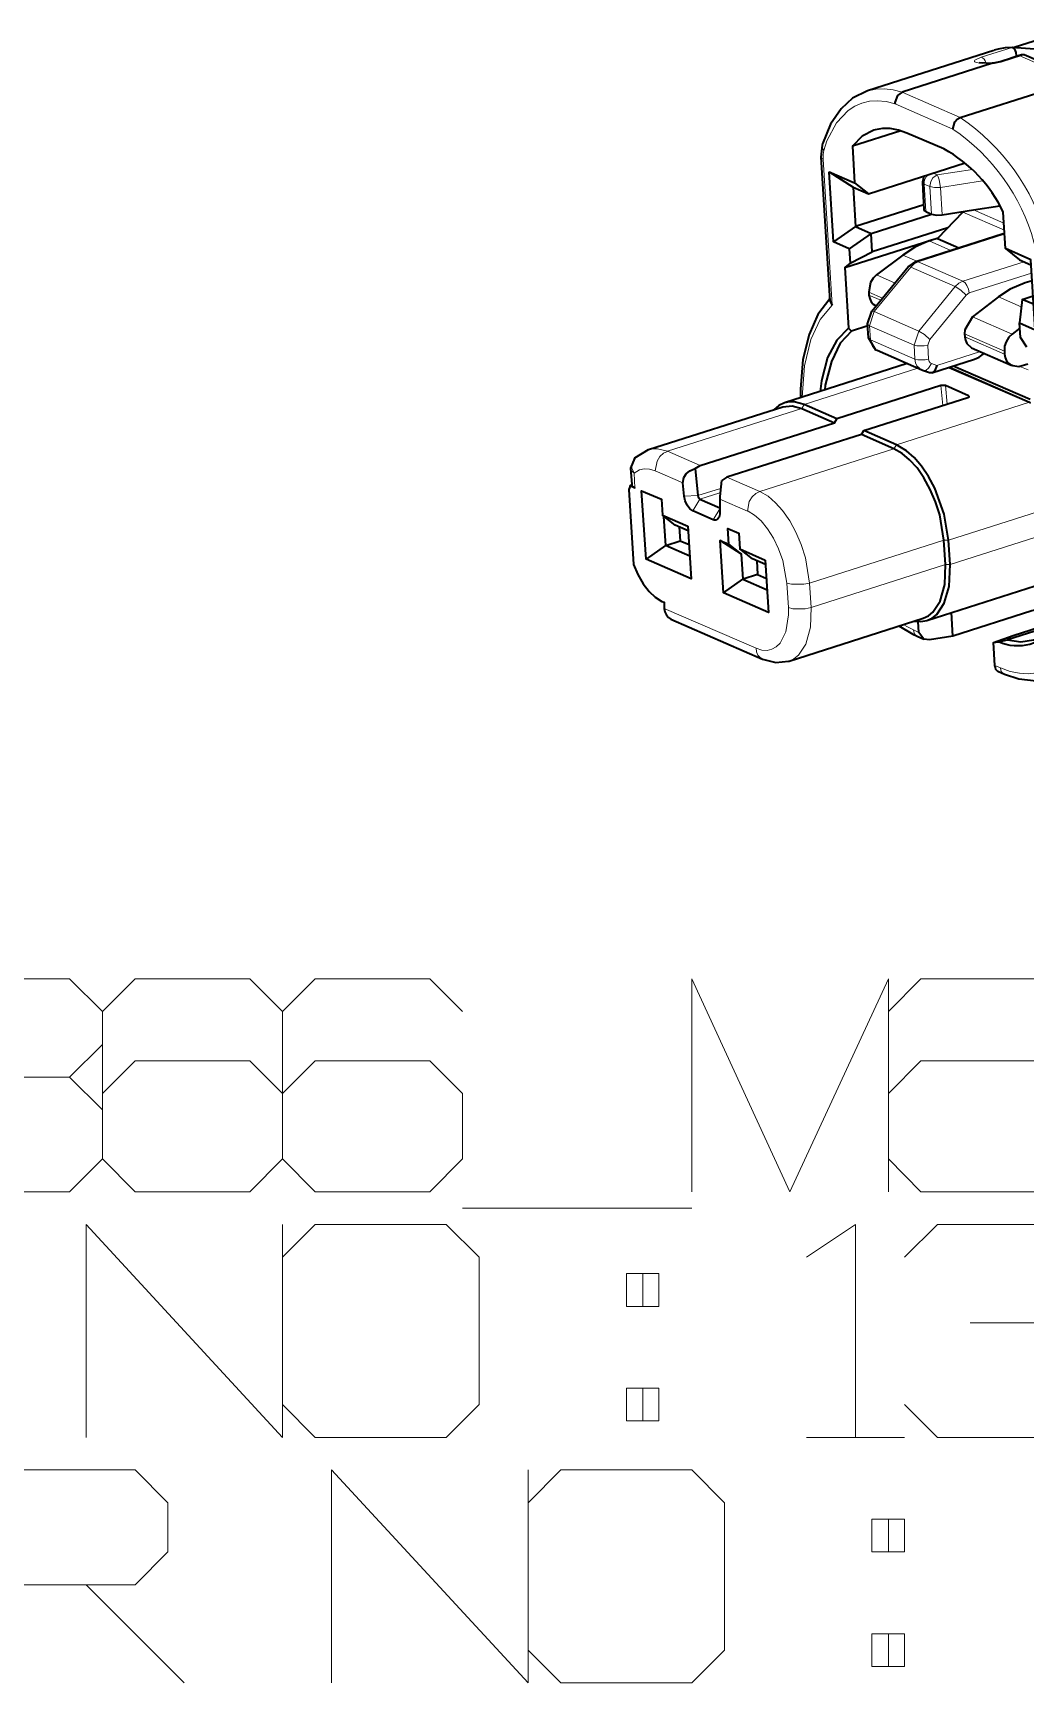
# Model space of a CAD drawing. Header units: millimetres. Extents: x 0 to 174, y 0 to 33.
# Drawn here: x 44.28 to 44.876, y 14.448 to 15.44 of the extents above; entities that cross this region are included whole.
import ezdxf

# ---------------------------------------------------------------- set-up
doc = ezdxf.new("R2010")
doc.units = ezdxf.units.MM
doc.layers.add('PDF_Geomertry', color=7, linetype='Continuous', true_color=0x405f80)

# ---------------------------------------------------------------- blocks, each defined once
blk = doc.blocks.new('SYM_CPU88567_058')
at = {"layer": 'PDF_Geomertry', "color": 7, "lineweight": 35}
for points in [[(-0.12708, 0.15792), (-0.12792, 0.17223), (-0.12944, 0.17792), (-0.13264, 0.18195), (-0.13625, 0.18264), (-0.16361, 0.17389)], [(-0.17569, 0.17209), (-0.25181, 0.14778), (-0.26069, 0.14347), (-0.26764, 0.13709), (-0.27389, 0.12778), (-0.27875, 0.11611), (-0.27903, 0.11528), (-0.27972, 0.10792), (-0.2743, 0.02167), (-0.27306, 0.01903)], [(-0.20042, 0.12486), (-0.1993, 0.12917), (-0.19778, 0.13084), (-0.19597, 0.13181), (-0.14167, 0.14917), (-0.13986, 0.15), (-0.13764, 0.15097), (-0.12694, 0.15431), (-0.12458, 0.15445), (-0.12097, 0.15361), (-0.1575, 0.16945), (-0.15917, 0.16958), (-0.16055, 0.16903), (-0.17125, 0.16556), (-0.17625, 0.16445), (-0.17653, 0.16445), (-0.23083, 0.14709), (-0.23361, 0.14514), (-0.23528, 0.14083), (-0.23514, 0.14)], [(-0.18458, 0.16486), (-0.17639, 0.16459), (-0.17167, 0.16556), (-0.15917, 0.16958)], [(-0.16208, 0.16889), (-0.16236, 0.17097), (-0.16319, 0.17292), (-0.16417, 0.17375), (-0.16472, 0.17389), (-0.16903, 0.17375), (-0.1732, 0.17292), (-0.17556, 0.17223)], [(-0.16472, 0.17389), (-0.16472, 0.17389)], [(-0.13847, 0.16111), (-0.13861, 0.16431), (-0.13958, 0.16792), (-0.14208, 0.17097), (-0.14583, 0.1725), (-0.16472, 0.17389)], [(-0.23167, 0.12389), (-0.26083, 0.11458), (-0.25958, 0.09264), (-0.25111, 0.08597), (-0.19292, 0.10458)], [(-0.27472, 0.09917), (-0.25958, 0.09264)], [(-0.26041, 0.09), (-0.25111, 0.08597)], [(-0.21778, 0.09653), (-0.21875, 0.09292), (-0.21778, 0.07639), (-0.21778, 0.07625), (-0.21764, 0.07597), (-0.21736, 0.0757), (-0.21667, 0.07528), (-0.21319, 0.07375)], [(-0.21792, 0.07931), (-0.25889, 0.06625), (-0.24958, 0.06209), (-0.26278, 0.05292), (-0.26222, 0.04431), (-0.24889, 0.05111)], [(-0.19403, 0.07542), (-0.19417, 0.07514), (-0.19445, 0.075), (-0.20972, 0.05917), (-0.21458, 0.05764), (-0.22278, 0.05417), (-0.23055, 0.04917), (-0.24625, 0.03722), (-0.24833, 0.03528), (-0.24986, 0.03264), (-0.25097, 0.02695), (-0.25083, 0.02514), (-0.25041, 0.02306), (-0.24958, 0.02111), (-0.24833, 0.01972), (-0.2468, 0.01861), (-0.24653, 0.01861)], [(-0.20347, 0.06556), (-0.24889, 0.05111), (-0.24958, 0.06209), (-0.21319, 0.07375), (-0.21028, 0.0732), (-0.20694, 0.07333), (-0.18791, 0.07625), (-0.17222, 0.07875)], [(-0.26222, 0.04431), (-0.26542, 0.04167), (-0.2093, 0.05958)], [(-0.21014, -0.01722), (-0.21125, -0.02014), (-0.21236, -0.02139), (-0.21305, -0.02166), (-0.21444, -0.02166), (-0.21875, -0.02014), (-0.21916, -0.02), (-0.24597, -0.00819), (-0.24666, -0.00791), (-0.25111, -0.00055), (-0.25167, 0.00792), (-0.24917, 0.01542), (-0.22722, 0.04208), (-0.22264, 0.04528), (-0.17014, 0.06209)], [(-0.17014, 0.06195), (-0.16931, 0.06222)], [(-0.26278, 0.05292), (-0.27208, 0.05708)], [(-0.20972, 0.05917), (-0.19681, 0.05347)], [(-0.15875, 0.0225), (-0.16028, 0.00834), (-0.15097, 0.00417), (-0.15361, 0.04639), (-0.16875, 0.05306), (-0.16028, 0.04639), (-0.15347, 0.04333)], [(-0.26542, 0.04167), (-0.26319, 0.00528)], [(-0.15278, 0.03375), (-0.15694, 0.0325), (-0.16597, 0.02861), (-0.17306, 0.02403), (-0.18861, 0.01209), (-0.19319, 0.00417), (-0.19333, 0.00181), (-0.19319, 0), (-0.19278, -0.00208), (-0.19194, -0.00403), (-0.18917, -0.00653), (-0.16542, -0.01694)], [(-0.27444, 0.02292), (-0.28153, 0.01334), (-0.28681, 0.00139), (-0.29056, -0.01361), (-0.29208, -0.03139), (-0.29208, -0.03666)], [(-0.15194, 0.01958), (-0.15875, 0.0225), (-0.15222, 0.02458)], [(-0.26139, 0.00347), (-0.26319, 0.00528), (-0.27014, -0.00194), (-0.27569, -0.0125), (-0.27944, -0.02653), (-0.28028, -0.03292)], [(-0.25153, 0.00653), (-0.26139, 0.00347), (-0.26819, -0.00389), (-0.27347, -0.01472), (-0.27708, -0.02903), (-0.27736, -0.03194)], [(0.0132, 0.00264), (0.01417, -0.00139), (0.01597, -0.00583), (0.02403, -0.02583), (0.03028, -0.0493), (0.0332, -0.07208), (0.03389, -0.08305), (0.03389, -0.10166), (0.03167, -0.11792), (0.02764, -0.13097), (0.02194, -0.14236), (0.01542, -0.15055), (0.0075, -0.15694), (-0.00097, -0.16083), (-0.14028, -0.20528), (-0.15028, -0.20694), (-0.16083, -0.20569), (-0.16944, -0.20291), (-0.17333, -0.20111), (-0.17458, -0.19986), (-0.17486, -0.19875), (-0.17514, -0.1975), (-0.17597, -0.18375), (-0.17292, -0.18333)], [(-0.16014, 0.00528), (-0.16472, 0.00167), (-0.16681, -0.00028), (-0.16833, -0.00292), (-0.16931, -0.00569), (-0.16944, -0.00861), (-0.16931, -0.01042), (-0.16903, -0.0125), (-0.16819, -0.01444), (-0.16694, -0.01583), (-0.16542, -0.01694), (-0.16486, -0.01708), (-0.1643, -0.01722), (-0.16083, -0.01792), (-0.15542, -0.01625)], [(-0.15597, -0.00611), (-0.15972, -0.00041), (-0.16028, 0.00834)], [(-0.21305, -0.02166), (-0.1875, -0.01347), (-0.18458, -0.01222), (-0.18139, -0.00986)], [(-0.22792, -0.01611), (-0.30166, -0.03972)], [(-0.20264, -0.01833), (-0.15444, -0.0393), (-0.15417, -0.03944), (-0.15389, -0.03958), (-0.2025, -0.01833)], [(-0.15403, -0.03764), (-0.20014, -0.01764)], [(-0.22361, -0.17083), (-0.21972, -0.17111), (-0.21597, -0.17042), (-0.21292, -0.16903), (-0.21014, -0.1668), (-0.20555, -0.16014), (-0.20264, -0.15014), (-0.20208, -0.13694), (-0.20306, -0.12222), (-0.20555, -0.10667), (-0.21125, -0.09097), (-0.21514, -0.08389), (-0.2193, -0.07764), (-0.22375, -0.0725), (-0.22833, -0.06847), (-0.23431, -0.06486), (-0.25389, -0.05639), (-0.19139, -0.03639), (-0.19069, -0.03611), (-0.19055, -0.03597), (-0.19055, -0.03583), (-0.19097, -0.03541), (-0.20486, -0.0293), (-0.20764, -0.0293), (-0.27014, -0.0493), (-0.28972, -0.04069), (-0.29583, -0.03903), (-0.29889, -0.03916), (-0.30166, -0.03972), (-0.305, -0.04125), (-0.30792, -0.04375)], [(-0.39194, -0.07305), (-0.39153, -0.07278), (-0.38333, -0.06778), (-0.30264, -0.04208), (-0.29708, -0.04153), (-0.29125, -0.04305), (-0.27153, -0.05167)], [(-0.35542, -0.07916), (-0.35236, -0.07736), (-0.27153, -0.05167), (-0.27014, -0.0493)], [(-0.39431, -0.08944), (-0.39167, -0.09069), (-0.39222, -0.09041), (-0.39319, -0.08958), (-0.39333, -0.08916), (-0.39431, -0.08944), (-0.39486, -0.09069), (-0.39528, -0.0918), (-0.3925, -0.1368), (-0.38986, -0.14292), (-0.38653, -0.14847), (-0.38305, -0.15305), (-0.3793, -0.15653), (-0.37528, -0.15903), (-0.37403, -0.15944), (-0.37389, -0.16319), (-0.37347, -0.16528), (-0.37264, -0.16722), (-0.37139, -0.16861), (-0.36986, -0.16972), (-0.31486, -0.19375), (-0.3068, -0.19569), (-0.2993, -0.195), (-0.29889, -0.19486), (-0.2182, -0.16903), (-0.21514, -0.16764), (-0.2125, -0.16555), (-0.20806, -0.15889), (-0.20528, -0.14889), (-0.20486, -0.13694), (-0.20583, -0.12222), (-0.20833, -0.10694), (-0.21083, -0.09916), (-0.21403, -0.09166), (-0.21778, -0.08472), (-0.22195, -0.07875), (-0.22639, -0.07389), (-0.23083, -0.07014), (-0.23583, -0.06722), (-0.25542, -0.05861), (-0.25389, -0.05639)], [(-0.25542, -0.05861), (-0.33625, -0.08444), (-0.33931, -0.08625)], [(-0.21597, -0.17042), (-0.13597, -0.14486), (-0.13292, -0.14347), (-0.13014, -0.14139), (-0.12555, -0.13472), (-0.12264, -0.12458), (-0.12222, -0.11139), (-0.12305, -0.0968), (-0.12555, -0.08111), (-0.13125, -0.06542), (-0.13195, -0.06402)], [(-0.39181, -0.07305), (-0.39417, -0.07903), (-0.39347, -0.08875), (-0.39347, -0.08903), (-0.39333, -0.08916)], [(-0.33944, -0.08625), (-0.34042, -0.09597), (-0.34042, -0.0975), (-0.34042, -0.10514), (-0.34042, -0.10639), (-0.34069, -0.10764), (-0.34083, -0.10833), (-0.34167, -0.10944), (-0.34222, -0.10986), (-0.34264, -0.11014), (-0.34333, -0.11028), (-0.34389, -0.11014), (-0.34458, -0.11), (-0.35681, -0.10458), (-0.35861, -0.10333), (-0.36014, -0.10125), (-0.36125, -0.09861), (-0.36194, -0.09583), (-0.36278, -0.08778), (-0.36222, -0.08458), (-0.36083, -0.08236), (-0.35861, -0.08055), (-0.35542, -0.07916), (-0.35375, -0.09542), (-0.35361, -0.09611), (-0.35319, -0.0968), (-0.35292, -0.09722), (-0.3525, -0.09764), (-0.34042, -0.10278)], [(-0.35958, -0.11653), (-0.36736, -0.11319), (-0.375, -0.10722)], [(-0.37305, -0.12541), (-0.37417, -0.10792)], [(-0.36486, -0.1143), (-0.3643, -0.12264), (-0.35903, -0.12486)], [(-0.37319, -0.12541), (-0.38486, -0.13361)], [(-0.35861, -0.1318), (-0.37319, -0.12541), (-0.37305, -0.12541), (-0.3643, -0.12264)], [(-0.3275, -0.13055), (-0.34028, -0.12236)], [(-0.31833, -0.13458), (-0.31778, -0.14292), (-0.32653, -0.14569), (-0.3275, -0.13055), (-0.33514, -0.12458)], [(-0.31305, -0.13694), (-0.32083, -0.13347), (-0.32847, -0.1275)], [(-0.33833, -0.15389), (-0.32666, -0.14569), (-0.31208, -0.15208)], [(-0.32653, -0.14569), (-0.32666, -0.14569)], [(-0.31778, -0.14292), (-0.3125, -0.14528)], [(-0.13903, -0.17305), (-0.16764, -0.18222), (-0.15958, -0.18333), (-0.15194, -0.18208), (-0.14792, -0.18042), (-0.14403, -0.17791), (-0.13722, -0.17069), (-0.13667, -0.16986), (-0.13292, -0.16778), (-0.09472, -0.15555)], [(-0.11653, -0.1625), (-0.13056, -0.16139), (-0.1468, -0.16305), (-0.15292, -0.16472), (-0.20042, -0.17986), (-0.20125, -0.16569)], [(-0.23291, -0.17375), (-0.22444, -0.17875), (-0.22181, -0.18), (-0.21792, -0.18166)], [(-0.20042, -0.17986), (-0.21444, -0.18208), (-0.21792, -0.18166), (-0.22083, -0.17764), (-0.22125, -0.17111)], [(-0.17597, -0.18375), (-0.16417, -0.17944), (-0.13736, -0.17083)]]:
    blk.add_lwpolyline(points, dxfattribs=at)
at = {"layer": 'PDF_Geomertry', "color": 7, "lineweight": 13}
for points in [[(-0.16472, 0.17389), (-0.18333, 0.16806), (-0.18639, 0.16681), (-0.18722, 0.16625), (-0.1875, 0.16584), (-0.1875, 0.1657), (-0.18736, 0.16542), (-0.18722, 0.16528), (-0.18639, 0.16486), (-0.18278, 0.16431), (-0.17653, 0.16445)], [(-0.1732, 0.17292), (-0.17569, 0.17209)], [(-0.16125, 0.16889), (-0.16208, 0.16889), (-0.17542, 0.16472)], [(-0.12694, 0.15431), (-0.16055, 0.16903)], [(-0.18042, 0.16445), (-0.18097, 0.16584), (-0.18167, 0.16695), (-0.1825, 0.16778), (-0.18333, 0.16806)], [(-0.17125, 0.16556), (-0.17167, 0.16556)], [(-0.27903, 0.11528), (-0.27903, 0.11445), (-0.27889, 0.11375), (-0.27861, 0.11292), (-0.27805, 0.11209), (-0.27847, 0.10959), (-0.27847, 0.10681)], [(-0.27972, 0.10792), (-0.27958, 0.10778), (-0.27944, 0.1075), (-0.27917, 0.10722), (-0.27847, 0.10681), (-0.27306, 0.01903), (-0.28014, 0.01042), (-0.28583, -0.00166), (-0.28958, -0.01736), (-0.29097, -0.03625)], [(-0.21222, 0.09834), (-0.20986, 0.09736), (-0.18861, 0.10056)], [(-0.21875, 0.09292), (-0.21875, 0.09278), (-0.21861, 0.0925), (-0.21833, 0.09222), (-0.21764, 0.09181), (-0.21764, 0.09319), (-0.21722, 0.09472), (-0.21653, 0.09611), (-0.21555, 0.09723)], [(-0.21319, 0.07375), (-0.21431, 0.09028), (-0.21764, 0.09181), (-0.21667, 0.07528)], [(-0.1825, 0.09375), (-0.20792, 0.08986), (-0.20694, 0.07333)], [(-0.16944, 0.06403), (-0.19445, 0.075)], [(-0.16972, 0.06834), (-0.18791, 0.07625)], [(-0.15764, 0.04514), (-0.19445, 0.03347), (-0.22125, 0.04514), (-0.16931, 0.06167)], [(-0.20166, 0.05195), (-0.21458, 0.05764)], [(-0.22208, 0.04542), (-0.23055, 0.04917)], [(-0.22264, 0.04528), (-0.22125, 0.04514), (-0.22361, 0.04389), (-0.22569, 0.04195), (-0.22667, 0.04222), (-0.22708, 0.04222), (-0.22722, 0.04208)], [(-0.23514, 0.03236), (-0.24625, 0.03722)], [(-0.15305, 0.03833), (-0.19055, 0.02639), (-0.19236, 0.02514), (-0.21431, -0.00152), (-0.21555, -0.005), (-0.215, -0.01347), (-0.21458, -0.01486), (-0.21403, -0.01555), (-0.21319, -0.01611), (-0.21014, -0.01722), (-0.18389, -0.00875)], [(-0.19055, 0.02639), (-0.19097, 0.02861), (-0.19194, 0.03083), (-0.19306, 0.0325), (-0.19445, 0.03347), (-0.19681, 0.03222), (-0.19903, 0.03028), (-0.19555, 0.02806), (-0.19236, 0.02514)], [(-0.24264, 0.02334), (-0.25097, 0.02695)], [(-0.24375, 0.02209), (-0.25083, 0.02514)], [(-0.15931, 0.01806), (-0.17306, 0.02403)], [(-0.25167, 0.00792), (-0.25167, 0.00764), (-0.25153, 0.00736), (-0.25111, 0.00708), (-0.25055, 0.00667), (-0.24764, 0.01514), (-0.24861, 0.01542), (-0.24903, 0.01542), (-0.24917, 0.01542)], [(-0.16472, 0.00167), (-0.18861, 0.01209)], [(-0.21431, -0.00152), (-0.2175, 0.00139), (-0.22097, 0.00347), (-0.22375, -0.005), (-0.22208, -0.00542), (-0.21764, -0.00542), (-0.21555, -0.005)], [(-0.16944, -0.00861), (-0.19333, 0.00181)], [(-0.16931, -0.01042), (-0.19319, 0)], [(-0.25111, -0.00055), (-0.25111, -0.00083), (-0.25097, -0.00111), (-0.25069, -0.00139), (-0.25, -0.0018), (-0.24958, -0.00389), (-0.24875, -0.00583), (-0.2475, -0.00722), (-0.24597, -0.00819)], [(-0.35236, -0.07736), (-0.37194, -0.06875), (-0.29125, -0.04305), (-0.28972, -0.04069), (-0.22153, -0.01889)], [(-0.21916, -0.02), (-0.22208, -0.0175), (-0.22278, -0.01555), (-0.22319, -0.01347), (-0.22153, -0.01389), (-0.21708, -0.01389), (-0.215, -0.01347)], [(-0.21875, -0.02014), (-0.21806, -0.02028), (-0.21722, -0.02028), (-0.21653, -0.02), (-0.215, -0.01889), (-0.21319, -0.01611)], [(-0.15514, -0.01986), (-0.16014, -0.01778)], [(-0.20639, -0.04125), (-0.20764, -0.0293)], [(-0.20375, -0.04041), (-0.20486, -0.0293)], [(-0.33625, -0.08444), (-0.31653, -0.09305), (-0.23583, -0.06722), (-0.23431, -0.06486), (-0.15444, -0.0393)], [(-0.19097, -0.03541), (-0.19097, -0.03625)], [(-0.37194, -0.06875), (-0.37792, -0.06722), (-0.38069, -0.06722), (-0.38333, -0.06778)], [(-0.37194, -0.06889), (-0.37431, -0.07), (-0.37653, -0.07194), (-0.37819, -0.07472), (-0.3793, -0.08055)], [(-0.39417, -0.07903), (-0.39389, -0.07972), (-0.39361, -0.08055), (-0.39208, -0.08194), (-0.39333, -0.07903), (-0.39347, -0.07611), (-0.39181, -0.07305)], [(-0.36278, -0.08778), (-0.3793, -0.08055), (-0.38278, -0.07944), (-0.38597, -0.0793), (-0.38889, -0.08), (-0.39208, -0.08194), (-0.39167, -0.09069)], [(-0.37389, -0.16319), (-0.31875, -0.18722), (-0.31528, -0.18833), (-0.31208, -0.18847), (-0.3093, -0.18778), (-0.30667, -0.18639), (-0.30431, -0.18417), (-0.30083, -0.17736), (-0.2993, -0.16708), (-0.2993, -0.16264), (-0.30028, -0.14805), (-0.30264, -0.13444), (-0.30514, -0.1275), (-0.30819, -0.12111), (-0.31181, -0.11541), (-0.31569, -0.11069), (-0.31958, -0.10722), (-0.32347, -0.10486), (-0.32389, -0.10472), (-0.34042, -0.0975)], [(-0.34014, -0.09111), (-0.35375, -0.09542), (-0.36194, -0.09583)], [(-0.35681, -0.10458), (-0.3525, -0.09764), (-0.34042, -0.09375)], [(-0.32389, -0.10472), (-0.32278, -0.09889), (-0.32111, -0.09611), (-0.31889, -0.09417), (-0.31653, -0.09305), (-0.31153, -0.09583), (-0.30708, -0.09972), (-0.30278, -0.10444), (-0.29847, -0.11055), (-0.29472, -0.11736), (-0.29153, -0.12486), (-0.28903, -0.13278), (-0.28653, -0.14805), (-0.20583, -0.12222), (-0.20306, -0.12222), (-0.12305, -0.0968)], [(-0.34042, -0.10333), (-0.34458, -0.11)], [(-0.30028, -0.14805), (-0.2975, -0.14875), (-0.29, -0.14875), (-0.28653, -0.14805), (-0.28569, -0.16264), (-0.20486, -0.13694), (-0.20208, -0.13694), (-0.12222, -0.11139)], [(-0.29889, -0.19486), (-0.29597, -0.19347), (-0.29319, -0.19125), (-0.28875, -0.18472), (-0.28597, -0.17458), (-0.28569, -0.16264), (-0.28917, -0.16347), (-0.29653, -0.16347), (-0.2993, -0.16264)], [(-0.23028, -0.17291), (-0.22722, -0.17458), (-0.22417, -0.17611), (-0.22389, -0.17736), (-0.22347, -0.17847), (-0.22264, -0.17944), (-0.22181, -0.18)], [(-0.22417, -0.17611), (-0.22083, -0.17764)], [(-0.16944, -0.20291), (-0.17111, -0.20139), (-0.17153, -0.20028), (-0.17181, -0.19903), (-0.16597, -0.20111), (-0.16028, -0.20222), (-0.15514, -0.2025), (-0.15014, -0.20194), (-0.14542, -0.20069), (-0.14111, -0.19861), (-0.13319, -0.19222), (-0.12639, -0.1825), (-0.12514, -0.18014), (-0.1193, -0.18097), (-0.11625, -0.18055), (-0.11597, -0.17972), (-0.11611, -0.17778), (-0.11681, -0.17583), (-0.11861, -0.17403), (-0.12111, -0.17541), (-0.12333, -0.17736), (-0.12514, -0.18014), (-0.13889, -0.17403)], [(-0.31875, -0.18722), (-0.31847, -0.1893), (-0.31764, -0.19125), (-0.31639, -0.19264), (-0.31486, -0.19375)], [(-0.17514, -0.1975), (-0.17181, -0.19903)]]:
    blk.add_lwpolyline(points, dxfattribs=at)
for points in [[(-0.15055, 0.05097), (-0.15083, 0.05389), (-0.15167, 0.05695), (-0.14819, 0.0582), (-0.14403, 0.05958, 0.177655), (-0.19597, 0.13181), (-0.23083, 0.14709), (-0.23639, 0.14847), (-0.24167, 0.14917), (-0.24666, 0.14889), (-0.25139, 0.14792), (-0.25181, 0.14778)], [(-0.15167, 0.05695, 0.177191), (-0.20042, 0.12486), (-0.23514, 0.14), (-0.24055, 0.14139), (-0.24583, 0.14195), (-0.25055, 0.14167), (-0.25514, 0.14056), (-0.25944, 0.13875), (-0.26333, 0.13611), (-0.27042, 0.12861), (-0.27611, 0.11778), (-0.27805, 0.11209)]]:
    blk.add_lwpolyline(points, format="xyb", dxfattribs=at)
at = {"layer": 'PDF_Geomertry', "color": 7, "lineweight": 35}
for points in [[(-0.16875, 0.05306), (-0.17014, 0.075, 0.160807), (-0.20583, 0.11292), (-0.22806, 0.1225), (-0.23319, 0.12431), (-0.23819, 0.12528), (-0.24278, 0.12528), (-0.24708, 0.12445), (-0.24792, 0.12431), (-0.25486, 0.1207), (-0.26083, 0.11458)], [(-0.13889, -0.17403, -0.361524), (-0.17292, -0.18333), (-0.16764, -0.18222)]]:
    blk.add_lwpolyline(points, format="xyb", dxfattribs=at)
for points in [[(-0.27472, 0.09917), (-0.26041, 0.09), (-0.25889, 0.06625), (-0.27208, 0.05708)], [(-0.21319, 0.07375), (-0.21319, 0.07375), (-0.21319, 0.07375)], [(-0.35972, -0.11389), (-0.35778, -0.14542), (-0.38486, -0.13361), (-0.3875, -0.0925), (-0.37555, -0.09764), (-0.375, -0.10722)], [(-0.31319, -0.13416), (-0.31125, -0.16569), (-0.33833, -0.15389), (-0.34028, -0.12236), (-0.33514, -0.12458), (-0.33569, -0.11514), (-0.32903, -0.11792), (-0.32847, -0.1275)]]:
    blk.add_lwpolyline(points, close=True, dxfattribs=at)
at = {"layer": 'PDF_Geomertry', "color": 7, "lineweight": 13}
for points in [[(-0.21431, 0.09028), (-0.21139, 0.08972), (-0.20792, 0.08986), (-0.20861, 0.09431), (-0.20917, 0.09611), (-0.20986, 0.09736), (-0.2125, 0.09556), (-0.21375, 0.09347)], [(-0.22097, 0.00347), (-0.19903, 0.03028), (-0.22569, 0.04195), (-0.24764, 0.01514)], [(-0.25055, 0.00667), (-0.22375, -0.005), (-0.22319, -0.01347), (-0.25, -0.0018)]]:
    blk.add_lwpolyline(points, close=True, dxfattribs=at)

msp = doc.modelspace()

# ---------------------------------------------------------------- linework, layer by layer
at = {"layer": 'PDF_Geomertry', "color": 7, "lineweight": 13}
for points in [[(44.21361, 14.85167), (44.23319, 14.87139), (44.30208, 14.87139), (44.32181, 14.85167), (44.32181, 14.83195), (44.30208, 14.81222), (44.25292, 14.81222), (44.30208, 14.81222), (44.32181, 14.79264), (44.32181, 14.76306), (44.30208, 14.74334), (44.23319, 14.74334), (44.21361, 14.76306)], [(44.43014, 14.85167), (44.41042, 14.87139), (44.34153, 14.87139), (44.32181, 14.85167), (44.32181, 14.76306), (44.34153, 14.74334), (44.41042, 14.74334), (44.43014, 14.76306), (44.43014, 14.80236), (44.41042, 14.82208), (44.34153, 14.82208), (44.32181, 14.80236)], [(44.53833, 14.85167), (44.51861, 14.87139), (44.44972, 14.87139), (44.43014, 14.85167), (44.43014, 14.76306), (44.44972, 14.74334), (44.51861, 14.74334), (44.53833, 14.76306), (44.53833, 14.80236), (44.51861, 14.82208), (44.44972, 14.82208), (44.43014, 14.80236)], [(44.67611, 14.74334), (44.67611, 14.87139), (44.73514, 14.74334), (44.79431, 14.87139), (44.79431, 14.74334)], [(44.9025, 14.85167), (44.88278, 14.87139), (44.81389, 14.87139), (44.79431, 14.85167), (44.79431, 14.76306), (44.81389, 14.74334), (44.88278, 14.74334), (44.9025, 14.76306), (44.9025, 14.80236), (44.88278, 14.82208), (44.81389, 14.82208), (44.79431, 14.80236)], [(44.53833, 14.73347), (44.67611, 14.73347)], [(44.31194, 14.5957), (44.31194, 14.72375), (44.43014, 14.5957), (44.43014, 14.72375)], [(44.745, 14.70403), (44.77458, 14.72375), (44.77458, 14.5957)], [(44.80403, 14.70403), (44.82375, 14.72375), (44.89264, 14.72375), (44.91236, 14.70403), (44.91236, 14.68431), (44.89264, 14.66458), (44.84347, 14.66458), (44.89264, 14.66458), (44.91236, 14.645), (44.91236, 14.61542), (44.89264, 14.5957), (44.82375, 14.5957), (44.80403, 14.61542)], [(44.64667, 14.69417), (44.64667, 14.67445)], [(44.64667, 14.62528), (44.64667, 14.60556)], [(44.745, 14.5957), (44.80403, 14.5957)], [(44.24306, 14.57611), (44.125, 14.57611), (44.125, 14.44806), (44.24306, 14.44806), (44.24306, 14.57611), (44.34153, 14.57611), (44.36111, 14.55639), (44.36111, 14.52681), (44.34153, 14.50709), (44.24306, 14.50709)], [(44.45958, 14.44806), (44.45958, 14.57611), (44.57778, 14.44806), (44.57778, 14.57611)], [(44.79431, 14.54653), (44.79431, 14.52681)], [(44.31194, 14.50709), (44.37097, 14.44806)], [(44.79431, 14.47764), (44.79431, 14.45792)]]:
    msp.add_lwpolyline(points, dxfattribs=at)
for points in [[(44.44972, 14.72375), (44.52847, 14.72375), (44.54819, 14.70403), (44.54819, 14.61542), (44.52847, 14.5957), (44.44972, 14.5957), (44.43014, 14.61542), (44.43014, 14.70403), (44.44972, 14.72375)], [(44.63681, 14.69417), (44.65639, 14.69417), (44.65639, 14.67445), (44.63681, 14.67445), (44.63681, 14.69417)], [(44.63681, 14.62528), (44.65639, 14.62528), (44.65639, 14.60556), (44.63681, 14.60556), (44.63681, 14.62528)], [(44.59736, 14.57611), (44.67611, 14.57611), (44.69583, 14.55639), (44.69583, 14.46778), (44.67611, 14.44806), (44.59736, 14.44806), (44.57778, 14.46778), (44.57778, 14.55639), (44.59736, 14.57611)], [(44.78444, 14.54653), (44.80403, 14.54653), (44.80403, 14.52681), (44.78444, 14.52681), (44.78444, 14.54653)], [(44.78444, 14.47764), (44.80403, 14.47764), (44.80403, 14.45792), (44.78444, 14.45792), (44.78444, 14.47764)]]:
    msp.add_lwpolyline(points, close=True, dxfattribs=at)

# ---------------------------------------------------------------- block references
msp.add_blockref('SYM_CPU88567_058', (45.03347, 15.25722))

doc.saveas('drawing.dxf')
